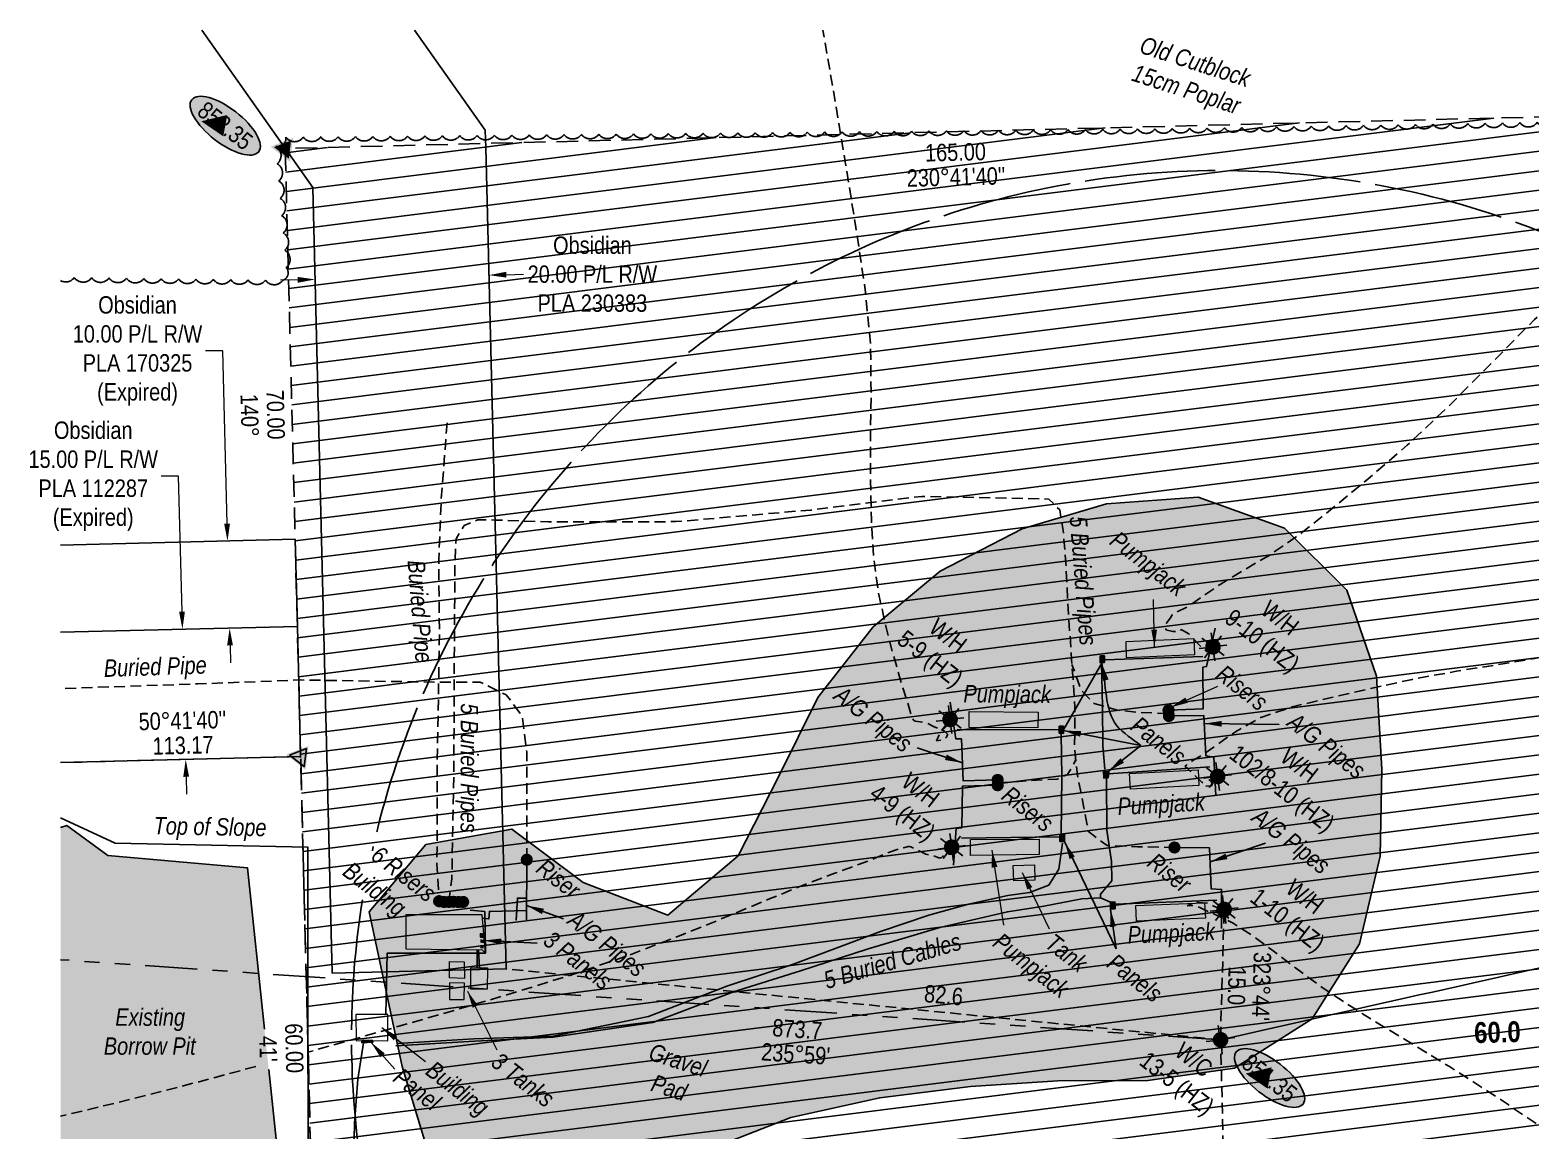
# Model space of a CAD drawing. Extents: x 613721 to 622755, y 5905527 to 5910064.
# Drawn here: x 618933 to 619796, y 5906505 to 5907138 of the extents above; entities that cross this region are included whole.
import ezdxf
from ezdxf.enums import TextEntityAlignment as Align

# ---------------------------------------------------------------- set-up
doc = ezdxf.new("R2010")
doc.units = 0
doc.header["$LTSCALE"] = 5
for name, pattern in [('0', [1, 1, 0]), ('DASHED1', [0.375, 0.25, -0.125]), ('foc-ACCESSROAD', [3.75, 2.5, -1.25]), ('foc-BUFFER', [16.75, 15, -1.75]), ('foc-DOT', [1, 0.2, -0.8]), ('foc-DRILLPATH', [14.75, 6, -1.75, 1.75, -1.75, 1.75, -1.75]), ('foc-TIELINE', [1.875, 1.25, -0.625]), ('HIDDEN2', [4.7625, 3.175, -1.5875]), ('UG_PIPE', [1.875, 1.25, -0.625])]:
    doc.linetypes.add(name, pattern=pattern)
for name, color, linetype in [('AS-CABLE', 224, 'foc-CABLE'), ('AS-PIPE-AG', 44, 'Continuous'), ('AS-PIPE-UG', 44, 'UG_PIPE'), ('AS-PIPE-UG-T', 44, 'Continuous'), ('AS-POWER', 104, 'foc-POWER'), ('AS-ROADS', 254, 'Continuous'), ('AS-SYMBOL', 7, 'Continuous'), ('AUX-BUFFER', 7, 'foc-BUFFER'), ('C-RW', 13, 'Continuous'), ('C-WS', 13, 'foc-ACCESSROAD'), ('C-WS-S', 13, 'Continuous'), ('DETAIL-HZ-Existing', 8, 'foc-DOT'), ('L-BD', 7, 'Continuous'), ('L-MON', 1, 'Continuous'), ('L-TIE', 7, 'foc-TIELINE'), ('P-ELEVATION', 7, 'Continuous'), ('P-PDRILLPATH', 12, 'foc-DRILLPATH'), ('P-PROPOSED-EXISTING-H', 59, 'Continuous'), ('P-TXT', 4, 'Continuous'), ('T-BUSH', 110, '0'), ('T-BUSH-T', 110, 'Continuous'), ('T-EXISTING TFA', 220, 'HIDDEN2'), ('T-EXISTING TFA-T', 220, 'Continuous'), ('T-SLOPE', 48, 'Continuous'), ('T-TIE', 201, 'foc-TIELINE'), ('T-WATER', 160, 'Continuous'), ('T-WATER-H', 133, 'Continuous')]:
    doc.layers.add(name, color=color, linetype=linetype)
for name, color, linetype, lineweight in [('AS-GENERAL', 48, 'Continuous', 18), ('C-RW-T', 13, 'Continuous', 9), ('C-WS-T', 13, 'Continuous', 9), ('T-TEXT', 48, 'Continuous', 18), ('T-TIE-T', 201, 'Continuous', 18)]:
    doc.layers.add(name, color=color, linetype=linetype, lineweight=lineweight)
doc.styles.add('80', font='ARIALN.TTF', dxfattribs={"height": 10})
doc.styles.add('80CG', font='ARIALN.TTF', dxfattribs={"height": 10})
doc.styles.add('80L', font='ARIALN.TTF', dxfattribs={"height": 10})
doc.styles.add('80LS', font='ARIALNI.TTF', dxfattribs={"height": 10})
doc.styles.add('BOLD', font='ARIALNB.TTF')
doc.styles.add('foc-LtypeFont', font='ARIALN.TTF', dxfattribs={"height": 7.35})
doc.linetypes.add('foc-CABLE', pattern='A,2,-1,["C",foc-LtypeFont,S=0.2,R=0,X=-0.625,Y=-0.75],-1.24,8', length=12.24)
doc.linetypes.add('foc-POWER', pattern='A,6,-1,["P",foc-LtypeFont,S=0.2,R=0,X=-0.625,Y=-0.75],-1.24,4', length=12.24)
doc.dimstyles.new('CG2011', dxfattribs={"dimscale": 5, "dimtxt": 9, "dimasz": 2, "dimexe": 0.2, "dimexo": 0.0625, "dimgap": 0.5, "dimtad": 0, "dimtih": 1, "dimtoh": 1, "dimzin": 0, "dimdsep": 46, "dimtxsty": '80CG', "dimcen": 0.1, "dimse1": 1, "dimse2": 1, "dimclrd": 256, "dimclrt": 256, "dimaunit": 1, "dimadec": 4, "dimazin": 0, "dimtfac": 0.06, "dimtofl": 0, "dimtmove": 0, "dimatfit": 1, "dimfxl": 0.2, "dimtolj": 1, "dimtzin": 0, "dimlwd": -1, "dimarcsym": 0})
doc.dimstyles.new('Compass 5 000', dxfattribs={"dimscale": 5, "dimtxt": 9, "dimasz": 2, "dimexe": 0.2, "dimexo": 0.0625, "dimgap": 0.5, "dimtad": 0, "dimtih": 1, "dimtoh": 1, "dimzin": 0, "dimdsep": 46, "dimtxsty": '80CG', "dimcen": 0.1, "dimse1": 1, "dimse2": 1, "dimclrd": 256, "dimclrt": 256, "dimaunit": 1, "dimadec": 4, "dimazin": 0, "dimtfac": 0.06, "dimtofl": 0, "dimtmove": 0, "dimatfit": 1, "dimfxl": 0.2, "dimtolj": 1, "dimtzin": 0, "dimlwd": -1, "dimarcsym": 0})

# ---------------------------------------------------------------- blocks, each defined once
blk = doc.blocks.new('RISER')
h = blk.add_hatch(color=255)
h.dxf.hatch_style = 1
edge = h.paths.add_edge_path()
edge.add_arc((0, 0), 0.7, 0, 360)
blk.add_hatch(color=48).paths.add_polyline_path([(0.58, -0.15), (-0.58, -0.15, 0.774597)])
at = {"color": 48}
blk.add_line((-0.58, -0.15), (0.58, -0.15), dxfattribs=at)
blk.add_circle((0, 0), 0.6, dxfattribs=at)
blk = doc.blocks.new('TRIA')
blk.add_hatch(color=255).paths.add_polyline_path([(-0.04, 1.52), (-1.47, -0.87), (1.39, -0.87)])
blk = doc.blocks.new('TRIAA')
blk.add_blockref('TRIA', (0, 0))
blk = doc.blocks.new('TRIB')
at = {"color": 1}
blk.add_lwpolyline([(-1.12, -0.67), (-0.04, 1.13), (1.04, -0.67)], close=True, dxfattribs=at)
blk = doc.blocks.new('TRIBB')
blk.add_blockref('TRIB', (0, 0))
blk = doc.blocks.new('TRICC')
for name in ['TRIAA', 'TRIBB']:
    blk.add_blockref(name, (0, 0))
blk = doc.blocks.new('plspike')
blk.add_blockref('TRICC', (0, 0))
blk = doc.blocks.new('STRIA')
blk.add_hatch(color=255).paths.add_polyline_path([(-0.04, 1.52), (-1.47, -0.87), (1.39, -0.87)])
blk = doc.blocks.new('STRIAA')
blk.add_blockref('STRIA', (0, 0))
blk = doc.blocks.new('STRIB')
at = {"color": 1}
blk.add_solid([(-1.12, -0.67), (-0.04, 1.13), (1.04, -0.67)], dxfattribs=at)
blk = doc.blocks.new('STRIBB')
blk.add_blockref('STRIB', (0, 0))
blk = doc.blocks.new('STRICC')
for name in ['STRIAA', 'STRIBB']:
    blk.add_blockref(name, (0, 0))
blk = doc.blocks.new('fdspike')
blk.add_blockref('STRICC', (0, 0))
blk = doc.blocks.new('*D490')
at = {"layer": 'C-RW-T', "transparency": 16777216}
for p, q in [((619087.31, 5906994.01), (619077.31, 5906993.77)), ((619207.23, 5906996.98), (619217.23, 5906997.23))]:
    blk.add_line(p, q, dxfattribs=at)
for points in [[(619087.27, 5906995.68), (619087.35, 5906992.35), (619097.31, 5906994.26)], [(619207.19, 5906998.65), (619207.27, 5906995.31), (619197.24, 5906996.73)]]:
    blk.add_solid(points, dxfattribs=at)
at = {"layer": 'C-RW-T', "transparency": 16777216, "insert": (619256.77, 5906997.23), "char_height": 10, "attachment_point": 5, "style": '80CG'}
blk.add_mtext('\\A1;Obsidian\\P20.00 P/L R/W\\PPLA 230383', dxfattribs=at)
blk = doc.blocks.new('GAS')
h = blk.add_hatch(color=255)
h.dxf.hatch_style = 1
edge = h.paths.add_edge_path()
edge.add_arc((0, 0), 0.9, 0, 360)
for p, q in [((-0.81, 0), (-1.62, 0)), ((-0.57, 0.57), (-1.14, 1.14)), ((0, 0.81), (0, 1.62)), ((0.57, 0.57), (1.14, 1.14)), ((1.62, 0), (0.81, 0)), ((-0.57, -0.57), (-1.14, -1.14)), ((0, -0.81), (0, -1.62)), ((1.14, -1.14), (0.57, -0.57))]:
    blk.add_line(p, q)
blk.add_circle((0, 0), 0.8)
blk = doc.blocks.new('WC')
at = {"layer": 'L-MON'}
h = blk.add_hatch(color=255, dxfattribs=at)
h.dxf.hatch_style = 1
edge = h.paths.add_edge_path()
edge.add_arc((0, 0), 0.9, 0, 360)
at = {"layer": 'L-MON', "color": 240, "flags": 128}
for points in [[(-0.62, 0.5), (-1.23, 1.12)], [(0.52, 0.61), (1.13, 1.21)], [(-1.18, -1.18), (-0.56, -0.57)], [(1.16, -1.18), (0.56, -0.57)]]:
    blk.add_lwpolyline(points, dxfattribs=at)
at = {"layer": 'L-MON', "color": 240}
for radius in [0.8, 0.373]:
    blk.add_circle((0, 0), radius, dxfattribs=at)
blk = doc.blocks.new('*D495')
at = {"layer": 'C-RW-T', "transparency": 16777216}
for p, q in [((619044.24, 5906953.1), (619034.24, 5906953.1)), ((619046.66, 5906853.81), (619044.24, 5906953.1)), ((619048.37, 5906783.78), (619048.61, 5906773.79))]:
    blk.add_line(p, q, dxfattribs=at)
for points in [[(619048.33, 5906853.85), (619044.99, 5906853.77), (619046.9, 5906843.81)], [(619050.03, 5906783.82), (619046.7, 5906783.74), (619048.12, 5906793.78)]]:
    blk.add_solid(points, dxfattribs=at)
at = {"layer": 'C-RW-T', "transparency": 16777216, "insert": (618995.15, 5906953.1), "char_height": 10, "attachment_point": 5, "style": '80CG'}
blk.add_mtext('\\A1;Obsidian\\P10.00 P/L R/W\\PPLA 170325\\P(Expired)', dxfattribs=at)
blk = doc.blocks.new('*D496')
at = {"layer": 'C-RW-T', "transparency": 16777216}
for p, q in [((619018.77, 5906881.05), (619008.77, 5906881.05)), ((619020.74, 5906803.15), (619018.77, 5906881.05)), ((619023.14, 5906708.25), (619023.39, 5906698.25))]:
    blk.add_line(p, q, dxfattribs=at)
for points in [[(619022.4, 5906803.19), (619019.07, 5906803.11), (619020.99, 5906793.15)], [(619024.8, 5906708.29), (619021.47, 5906708.21), (619022.88, 5906718.25)]]:
    blk.add_solid(points, dxfattribs=at)
at = {"layer": 'C-RW-T', "transparency": 16777216, "insert": (618969.68, 5906881.05), "char_height": 10, "attachment_point": 5, "style": '80CG'}
blk.add_mtext('\\A1;Obsidian\\P15.00 P/L R/W\\PPLA 112287\\P(Expired)', dxfattribs=at)
blk = doc.blocks.new('we')
at = {"layer": 'P-ELEVATION'}
h = blk.add_hatch(color=111, dxfattribs=at)
h.dxf.hatch_style = 1
edge = h.paths.add_edge_path()
edge.add_ellipse((0, 0), major_axis=(-24.38, 0), ratio=0.410256, start_angle=0, end_angle=360)
at = {"layer": 'P-ELEVATION', "color": 7, "flags": 128}
blk.add_lwpolyline([(0, 0, 12.5, 0, 0), (-12.42, -6.43, 0, 0, 0)], format="xyseb", dxfattribs=at)
at = {"layer": 'P-ELEVATION', "color": 7}
blk.add_ellipse((0, 0), major_axis=(-24.38, 0), ratio=0.410256, dxfattribs=at)
at = {"layer": 'P-ELEVATION', "style": '80'}
blk.add_attdef('ELEVATION', text='', height=10, dxfattribs=at).set_placement((0, 0), align=Align.MIDDLE_CENTER)

msp = doc.modelspace()

# ---------------------------------------------------------------- hatches: boundary and pattern name
at = {"layer": 'AS-POWER'}
h = msp.add_hatch(color=256, dxfattribs=at)
h.dxf.hatch_style = 1
h.paths.add_polyline_path([(619548.79, 5906777.791), (619548.772, 5906773.955), (619551.241, 5906773.986), (619551.278, 5906777.789)])
h = msp.add_hatch(color=256, dxfattribs=at)
h.dxf.hatch_style = 1
h.paths.add_polyline_path([(619527.826, 5906737.306), (619527.737, 5906733.215), (619525.206, 5906733.34), (619525.325, 5906737.306)])
h = msp.add_hatch(color=256, dxfattribs=at)
h.dxf.hatch_style = 1
h.paths.add_polyline_path([(619553.39, 5906707.688), (619550.842, 5906707.604), (619550.728, 5906711.563), (619553.718, 5906711.196)])
h = msp.add_hatch(color=256, dxfattribs=at)
h.dxf.hatch_style = 1
h.paths.add_polyline_path([(619525.714, 5906671.066), (619525.7, 5906675.015), (619528.277, 5906675.007), (619528.397, 5906670.949)])
h = msp.add_hatch(color=256, dxfattribs=at)
h.dxf.hatch_style = 1
h.paths.add_polyline_path([(619554.753, 5906636.118), (619554.82, 5906632.171), (619557.41, 5906632.375), (619557.343, 5906636.322)])
h = msp.add_hatch(color=256, dxfattribs=at)
h.dxf.hatch_style = 1
h.paths.add_polyline_path([(619192.209, 5906609.69), (619192.39, 5906611.594), (619194.381, 5906611.404), (619194.199, 5906609.499)])
h = msp.add_hatch(color=256, dxfattribs=at)
h.dxf.hatch_style = 1
h.paths.add_polyline_path([(619192.227, 5906612.824), (619192.347, 5906614.738), (619194.342, 5906614.613), (619194.222, 5906612.698)])
h = msp.add_hatch(color=256, dxfattribs=at)
h.dxf.hatch_style = 1
h.paths.add_polyline_path([(619194.36, 5906616.062), (619194.378, 5906617.999), (619192.378, 5906618.017), (619192.361, 5906616.08)])
h = msp.add_hatch(color=256, dxfattribs=at)
h.dxf.hatch_style = 1
h.paths.add_polyline_path([(619130.462, 5906556.534), (619124.182, 5906556.589), (619124.171, 5906555.299), (619130.454, 5906555.577)])
at = {"layer": 'AS-ROADS'}
h = msp.add_hatch(color=256, dxfattribs=at)
h.dxf.hatch_style = 1
h.paths.add_polyline_path([(619146.139, 5906394.32), (619146.136, 5906394.309), (619185.874, 5906425.071), (619230.268, 5906452.314), (619275.926, 5906475.498), (619324.288, 5906494.11), (619370.926, 5906512.339), (619422.058, 5906523.68), (619474.291, 5906530.163), (619524.398, 5906533.391), (619576.324, 5906533.565), (619626.165, 5906540.767), (619670.834, 5906569.001), (619697.988, 5906612.121), (619709.956, 5906662.639), (619710.805, 5906712.712), (619707.723, 5906766.126), (619690.73, 5906815.553), (619654.843, 5906851.264), (619605.282, 5906869.049), (619552.488, 5906865.135), (619503.937, 5906850.857), (619456.875, 5906826.479), (619418.313, 5906794.468), (619386.414, 5906753.895), (619363.59, 5906707.75), (619340.587, 5906662.777), (619300.134, 5906628.765), (619251.547, 5906647.445), (619210.411, 5906678.187), (619160.988, 5906669.323), (619128.333, 5906630.661), (619147.275, 5906541.753), (619162.044, 5906492.928), (619144.624, 5906443.868), (619114.738, 5906408.444)])
at = {"layer": 'P-PROPOSED-EXISTING-H'}
h = msp.add_hatch(dxfattribs=at)
h.set_pattern_fill('ANSI31', color=256, scale=3.49872, angle=-37.858875, style=0)
h.set_pattern_definition([(7.14112547, (-3492526.247, 1626924.945), (-1.380931114, 11.022268725), [])])
h.paths.add_polyline_path([(619904.588, 5907090.29), (619080.135, 5907069.546), (619099.074, 5906320.11), (619923.52, 5906340.707)])
at = {"layer": 'T-WATER-H'}
h = msp.add_hatch(color=256, dxfattribs=at)
h.dxf.hatch_style = 1
h.paths.add_polyline_path([(618950.899, 5906679.008), (618950.899, 5906479.532), (619032.901, 5906468.346), (619041.531, 5906467.015), (619067.267, 5906402.457), (619084.801, 5906405.224), (619058.361, 5906655.991), (618978.14, 5906663.069), (618954.409, 5906680.306)])

# ---------------------------------------------------------------- linework, layer by layer
at = {"layer": 'AS-CABLE', "flags": 128}
for points in [[(619551.256, 5906775.541), (619607.914, 5906777.424)], [(619549.906, 5906773.969), (619526.477, 5906733.036), (619526.855, 5906708.397), (619526.478, 5906675.12)], [(619549.578, 5906773.965), (619550.186, 5906748.734), (619550.269, 5906725.972), (619551.533, 5906712.672)], [(619466.516, 5906735.536), (619525.266, 5906735.341)], [(619552.497, 5906707.021), (619552.672, 5906677.525), (619555.391, 5906659.555), (619555.618, 5906648.466), (619549.01, 5906640.804), (619549.103, 5906638.724)], [(619611.903, 5906714.039), (619553.605, 5906709.987)], [(619525.705, 5906673.638), (619469.121, 5906672.994)], [(619144.331, 5906554.878), (619188.604, 5906557.485), (619234.203, 5906559.182), (619289.047, 5906570.369), (619334.167, 5906587.89), (619371.798, 5906600.341), (619394.006, 5906608.575), (619422.493, 5906619.242), (619450.229, 5906628.738), (619473.025, 5906635.033), (619495.683, 5906639.927), (619508.087, 5906641.766), (619519.236, 5906645.868), (619525.069, 5906655.082), (619527.127, 5906669.992)], [(619143.812, 5906553.559), (619189.18, 5906556.246), (619234.152, 5906558.538), (619291.48, 5906566.957), (619337.913, 5906584.668), (619376.46, 5906596.717), (619414.766, 5906609.219), (619456.605, 5906621.584), (619495.508, 5906630.684), (619516.495, 5906633.787), (619538.286, 5906638.089), (619549.103, 5906638.724), (619554.753, 5906636.118)], [(619137.929, 5906571.589), (619138.765, 5906606.923), (619195.324, 5906606.833), (619194.87, 5906630.763), (619186.41, 5906631.57)], [(619557.366, 5906634.943), (619615.896, 5906637.347)], [(619125.149, 5906555.342), (619121.924, 5906534.412), (619119.938, 5906509.142), (619119.394, 5906481.998), (619118.139, 5906451.739), (619117.601, 5906428.846), (619115.14, 5906404.496), (619111.42, 5906387.433), (619105.44, 5906370.119), (619101.107, 5906348.104), (619098.659, 5906332.262), (619095.84, 5906328.374)]]:
    msp.add_lwpolyline(points, dxfattribs=at)
at = {"layer": 'AS-GENERAL', "flags": 128}
for points in [[(619563.492, 5906785.951), (619563.712, 5906776.914), (619603.32, 5906778.594), (619602.842, 5906787.535)], [(619513.176, 5906745.401), (619513.047, 5906736.363), (619473.439, 5906736.532), (619473.554, 5906745.796)], [(619605.617, 5906703.239), (619566.251, 5906701.104), (619565.696, 5906710.06), (619605.098, 5906712.332)], [(619513.723, 5906663.502), (619474.275, 5906662.996), (619474.302, 5906672.164), (619513.649, 5906672.458)], [(619510.97, 5906657.638), (619511.212, 5906648.825), (619499.08, 5906648.388), (619498.694, 5906657.301)], [(619149.526, 5906628.905), (619149.379, 5906609.375), (619193.463, 5906608.691), (619195.324, 5906606.833), (619193.442, 5906628.966), (619149.526, 5906628.905)], [(619609.348, 5906626.878), (619569.759, 5906625.189), (619569.368, 5906634.276), (619608.796, 5906635.862)], [(619183.11, 5906601.882), (619183.227, 5906592.354), (619174.639, 5906592.565), (619174.622, 5906601.969)], [(619186.856, 5906586.203), (619186.855, 5906598.464), (619196.455, 5906598.316), (619196.24, 5906586.039)], [(619183.182, 5906589.584), (619174.648, 5906589.701), (619174.619, 5906580.262), (619183.005, 5906580.133)], [(619120.765, 5906571.651), (619120.845, 5906556.618), (619139.112, 5906556.458), (619139.193, 5906571.651)]]:
    msp.add_lwpolyline(points, close=True, dxfattribs=at)
at = {"layer": 'AS-PIPE-AG', "flags": 128}
for points in [[(619588.146, 5906746.591), (619607.985, 5906747.249), (619607.928, 5906771.365), (619610.038, 5906771.732), (619614.985, 5906793.706)], [(619462.474, 5906751.103), (619465.745, 5906730.112), (619468.982, 5906730.041), (619469.983, 5906705.958), (619489.842, 5906706.429)], [(619615.31, 5906697.459), (619614.144, 5906719.505), (619609.647, 5906720.302), (619608.436, 5906743.536), (619588.357, 5906743.229)], [(619489.901, 5906703.394), (619469.567, 5906702.766), (619469.259, 5906678.94), (619465.932, 5906678.538), (619464.377, 5906657.473)], [(619618.646, 5906621.087), (619618.624, 5906643.529), (619612.637, 5906643.883), (619611.712, 5906667.331), (619591.569, 5906667.65)], [(619219.018, 5906660.591), (619218.929, 5906626.006)], [(619218.836, 5906638.522), (619213.607, 5906638.516), (619212.992, 5906625.814), (619213.246, 5906631.469)], [(619219.114, 5906631.36), (619197.581, 5906630.878), (619197.261, 5906626.523), (619193.62, 5906626.872)], [(619190.483, 5906608.737), (619190.495, 5906598.408)], [(619191.358, 5906608.724), (619191.893, 5906598.386)]]:
    msp.add_lwpolyline(points, dxfattribs=at)
at = {"layer": 'AS-PIPE-UG', "flags": 128}
for points in [[(619173.209, 5906911.817), (619169.777, 5906866.74), (619168.414, 5906833.279), (619168.778, 5906791.154), (619168.296, 5906758.548), (619167.487, 5906714.402), (619167.385, 5906657.998), (619168.481, 5906640.06), (619168.608, 5906636.687)], [(619174.18, 5906636.295), (619175.933, 5906649.581), (619177.154, 5906715.83), (619177.202, 5906757.875), (619177.503, 5906802.085), (619177.759, 5906832.582), (619178.363, 5906845.133), (619183.049, 5906852.782), (619190.822, 5906855.986), (619200.562, 5906855.913), (619231.601, 5906854.831), (619304.775, 5906854.966), (619382.368, 5906861.666), (619446.248, 5906869.495), (619494.919, 5906868.513), (619519.298, 5906867.972), (619525.556, 5906861.797), (619527.583, 5906849.879), (619529.119, 5906830.77), (619530.419, 5906805.003), (619532.38, 5906775.785), (619534.342, 5906748.434), (619534.07, 5906725.385), (619535.798, 5906709.033), (619539.459, 5906690.418), (619542.03, 5906676.748), (619552.841, 5906668.674), (619570.261, 5906668.045), (619590.939, 5906667.614)], [(619588.006, 5906744.635), (619571.341, 5906745.177), (619558.795, 5906746.57), (619545.292, 5906750.398), (619537.984, 5906758.016), (619532.588, 5906772.884)], [(619218.984, 5906660.921), (619219.057, 5906722.598), (619216.373, 5906743.221), (619207.234, 5906755.391), (619192.182, 5906762.709), (619169.558, 5906762.69), (619142.093, 5906763.065), (619088.977, 5906763.911), (619029.849, 5906761.673), (618950.899, 5906758.968)], [(619490.587, 5906704.773), (619509.446, 5906706.067), (619524.023, 5906706.97), (619530.117, 5906709.554), (619534.854, 5906717.962)]]:
    msp.add_lwpolyline(points, dxfattribs=at)
at = {"layer": 'AS-POWER', "flags": 128}
for points in [[(619548.79, 5906777.791), (619548.772, 5906773.955), (619551.241, 5906773.986), (619551.278, 5906777.789)], [(619527.826, 5906737.306), (619527.737, 5906733.215), (619525.206, 5906733.34), (619525.325, 5906737.306)], [(619553.39, 5906707.688), (619550.842, 5906707.604), (619550.728, 5906711.563), (619553.718, 5906711.196)], [(619525.714, 5906671.066), (619525.7, 5906675.015), (619528.277, 5906675.007), (619528.397, 5906670.949)], [(619554.753, 5906636.118), (619554.82, 5906632.171), (619557.41, 5906632.375), (619557.343, 5906636.322)], [(619194.36, 5906616.062), (619194.378, 5906617.999), (619192.378, 5906618.017), (619192.361, 5906616.08)], [(619130.462, 5906556.534), (619124.182, 5906556.589), (619124.171, 5906555.299), (619130.454, 5906555.577)]]:
    msp.add_lwpolyline(points, close=True, dxfattribs=at)
at = {"layer": 'AS-ROADS', "flags": 128}
msp.add_lwpolyline([(619324.288, 5906494.11), (619370.926, 5906512.339), (619422.058, 5906523.68), (619474.291, 5906530.163), (619524.398, 5906533.391), (619576.324, 5906533.565), (619626.165, 5906540.767), (619670.834, 5906569.001), (619697.988, 5906612.121), (619709.956, 5906662.639), (619710.805, 5906712.712), (619707.723, 5906766.126), (619690.73, 5906815.553), (619654.843, 5906851.264), (619605.282, 5906869.049), (619552.488, 5906865.135), (619503.937, 5906850.857), (619456.875, 5906826.479), (619418.313, 5906794.468), (619386.414, 5906753.895), (619363.59, 5906707.75), (619340.587, 5906662.777), (619300.134, 5906628.765), (619251.547, 5906647.445), (619210.411, 5906678.187), (619160.988, 5906669.323), (619128.333, 5906630.661), (619147.275, 5906541.753), (619162.044, 5906492.928)], dxfattribs=at)
at = {"layer": 'AUX-BUFFER', "color": 251, "linetype": 'foc-BUFFER'}
for centre, start, end in [((619618.086, 5906557.012), 191.169911, 167.452144), ((619618.054, 5906558.294), 170.884084, 186.915734)]:
    msp.add_arc(centre, 499.817, start, end, dxfattribs=at)
at = {"layer": 'C-RW'}
for points in [[(619154.453, 5907137.684), (619195.178, 5907080.002), (619195.423, 5907070.074), (619207.106, 5906597.753), (619107.175, 5906595.283), (619095.996, 5907047.165), (619081.87, 5907067.173), (619032.087, 5907137.684)], [(618950.899, 5906841.422), (619085.814, 5906844.832), (619087.08, 5906794.729), (618950.899, 5906791.41)], [(618950.899, 5906791.411), (619087.08, 5906794.729), (619088.97, 5906719.917), (618950.899, 5906716.428)]]:
    msp.add_lwpolyline(points, dxfattribs=at)
at = {"layer": 'C-WS', "flags": 128}
msp.add_lwpolyline([(619904.588, 5907090.29), (619080.135, 5907069.546), (619099.074, 5906320.11), (619923.52, 5906340.707), (619904.588, 5907090.29)], dxfattribs=at)
at = {"layer": 'DETAIL-HZ-Existing', "linetype": 'DASHED1', "ltscale": 5, "flags": 128}
for points in [[(619462.48, 5906739.093), (619462.48, 5906739.093), (619462.101, 5906739), (619456.908, 5906733.823), (619454.684, 5906728.876), (619457.291, 5906729.375), (619460.21, 5906730.886), (619461.197, 5906732.644), (619459.274, 5906734.5), (619456.584, 5906735.74), (619453.055, 5906737.105), (619448.808, 5906739.434), (619442.381, 5906740.327), (619441.437, 5906740.901), (619440.98, 5906741.798), (619439.96, 5906744.54), (619437.595, 5906752.193), (619434.03, 5906763.777), (619429.651, 5906778.886), (619425.206, 5906796.094), (619421.21, 5906814.836), (619418.517, 5906834.667), (619417.243, 5906855.748), (619416.801, 5906878.206), (619416.68, 5906903.035), (619417.095, 5906928.589), (619416.747, 5906957.317), (619413.692, 5906988.356), (619408.261, 5907024.257), (619402.009, 5907063.253), (619394.975, 5907105.063), (619389.356, 5907137.684)], [(619613.714, 5906783.003), (619613.714, 5906783.003), (619610.353, 5906780.018), (619606.569, 5906783.31), (619599.887, 5906790.422), (619595.409, 5906792.86), (619594.696, 5906791.895), (619593.217, 5906791.744), (619590.567, 5906791.774), (619586.689, 5906792.836), (619586.476, 5906795.914), (619589.229, 5906799.725), (619590.227, 5906801.412), (619590.494, 5906801.774), (619590.882, 5906802.047), (619592.866, 5906802.881), (619599.044, 5906806.026), (619607.582, 5906811.779), (619617.771, 5906818.923), (619630.496, 5906826.555), (619646.409, 5906835.811), (619663.932, 5906847.918), (619682.315, 5906862.622), (619702.933, 5906879.592), (619725.443, 5906898.955), (619748.059, 5906920.23), (619772.77, 5906944.93), (619798.641, 5906971.198), (619826.842, 5906998.604), (619857.768, 5907026.919), (619891.147, 5907057.462), (619926.765, 5907090.951), (619963.979, 5907126.432), (619975.778, 5907137.684)], [(619616.403, 5906708.446), (619616.403, 5906708.446), (619612.364, 5906705.837), (619611.439, 5906706.52), (619610.863, 5906707.256), (619612.673, 5906705.919), (619613.306, 5906704.084), (619612.795, 5906702.97), (619609.775, 5906702.838), (619608.079, 5906703.656), (619608.525, 5906704.259), (619607.268, 5906705.25), (619603.694, 5906708.574), (619598.81, 5906713.239), (619598.156, 5906713.784), (619597.603, 5906714.13), (619597.652, 5906714.281), (619598.507, 5906715.016), (619602.169, 5906717.533), (619608.48, 5906721.449), (619616.879, 5906727.18), (619627.176, 5906734.555), (619641.309, 5906742.328), (619659.166, 5906748.407), (619680.209, 5906753.501), (619703.821, 5906758.872), (619728.363, 5906764.24), (619753.819, 5906768.995), (619781.559, 5906773.306), (619812.1, 5906778.718), (619845.123, 5906786.648), (619881.606, 5906796.063), (619921.77, 5906805.244), (619965.199, 5906813.88), (620011.447, 5906822.546), (620060.884, 5906831.405), (620112.785, 5906839.812), (620167.126, 5906846.726), (620173.191, 5906847.215)], [(619463.431, 5906667.727), (619463.431, 5906667.727), (619464.207, 5906664.19), (619462.619, 5906663.809), (619460.132, 5906663.471), (619458.268, 5906662.547), (619457.445, 5906661.601), (619456.055, 5906661.571), (619453.478, 5906662.542), (619451.345, 5906662.937), (619448.509, 5906663.727), (619444.224, 5906665.835), (619440.019, 5906667.885), (619439.257, 5906668.2), (619438.407, 5906668.143), (619437.888, 5906668.03), (619436.511, 5906667.68), (619432.857, 5906666.773), (619427.571, 5906664.835), (619420.133, 5906661.75), (619409.762, 5906657.725), (619396.267, 5906652.837), (619379.472, 5906646.595), (619359.102, 5906638.207), (619335.114, 5906628.203), (619307.913, 5906617.216), (619277.586, 5906605.615), (619244.269, 5906594.174), (619207.61, 5906582.837), (619167.713, 5906571.158), (619124.941, 5906558.867), (619093.149, 5906549.907)], [(619620.16, 5906631.956), (619620.16, 5906631.956), (619615.575, 5906630.335), (619619.645, 5906628.944), (619622.849, 5906626.887), (619621.491, 5906628.078), (619616.266, 5906632.87), (619611.117, 5906635.493), (619605.103, 5906636.019), (619601.318, 5906635.272), (619599.286, 5906634.287), (619598.777, 5906634.103), (619601.466, 5906634.293), (619602.916, 5906634.153), (619603.768, 5906633.959), (619605.212, 5906633.39), (619606.055, 5906633.016), (619608.894, 5906631.727), (619616.127, 5906628.559), (619625.251, 5906623.995), (619636.03, 5906617.213), (619647.522, 5906608.786), (619661.178, 5906598.325), (619678.721, 5906585.552), (619699.63, 5906572.034), (619723.516, 5906557.496), (619749.752, 5906541.596), (619778.487, 5906523.105), (619810.013, 5906501.743), (619843.527, 5906477.855), (619877.907, 5906451.774), (619913.735, 5906424.623), (619951.688, 5906396.898), (619992.116, 5906368.401), (620035.453, 5906338.625), (620081.462, 5906307.248), (620129.672, 5906274.307), (620150.658, 5906259.803)], [(619063.192, 5906541.668), (619030.528, 5906532.882), (618979.111, 5906519.829), (618950.899, 5906513.117)]]:
    msp.add_lwpolyline(points, dxfattribs=at)
at = {"layer": 'L-TIE'}
msp.add_line((619618.054, 5906558.294), (619620.16, 5906631.956), dxfattribs=at)
at = {"layer": 'P-PDRILLPATH', "flags": 128}
msp.add_lwpolyline([(619618.086, 5906557.012), (618950.899, 5906603.065)], dxfattribs=at)
at = {"layer": 'T-BUSH', "flags": 128}
msp.add_lwpolyline([(620147.985, 5906359.189, -0.5205671), (620138.019, 5906358.409, -0.5205671), (620128.053, 5906357.629, -0.5205671), (620118.087, 5906356.849, -0.5205671), (620108.121, 5906356.069, -0.5205671), (620098.156, 5906355.289, -0.5205671), (620088.19, 5906354.509, -0.5205671), (620078.224, 5906353.729, -0.5205671), (620068.258, 5906352.949, -0.5205671), (620058.292, 5906352.169, -0.5205671), (620048.326, 5906351.389, -0.5205671), (620038.36, 5906350.609, -0.5205671), (620028.394, 5906349.829, -0.5205671), (620018.429, 5906349.049, -0.5205671), (620008.463, 5906348.269, -0.5205671), (619998.497, 5906347.489, -0.5205671), (619988.531, 5906346.709, -0.5205671), (619978.565, 5906345.929, -0.5205671), (619968.599, 5906345.149, -0.5205671), (619958.633, 5906344.369, -0.5205671), (619948.668, 5906343.589, -0.5205671), (619938.702, 5906342.809, -0.5205671), (619928.736, 5906342.029, -0.5205671), (619926.526, 5906349.923, -0.5205671), (619926.191, 5906359.913, -0.5205671), (619925.856, 5906369.904, -0.5205671), (619925.522, 5906379.895, -0.5205671), (619925.187, 5906389.885, -0.5205671), (619924.852, 5906399.876, -0.5205671), (619924.517, 5906409.867, -0.5205671), (619924.182, 5906419.858, -0.5205671), (619923.847, 5906429.848, -0.5205671), (619923.512, 5906439.839, -0.5205671), (619923.178, 5906449.83, -0.5205671), (619922.843, 5906459.821, -0.5205671), (619922.508, 5906469.811, -0.5205671), (619922.173, 5906479.802, -0.5205671), (619921.838, 5906489.793, -0.5205671), (619921.503, 5906499.784, -0.5205671), (619921.169, 5906509.774, -0.5205671), (619920.834, 5906519.765, -0.5205671), (619920.499, 5906529.756, -0.5205671), (619920.164, 5906539.747, -0.5205671), (619919.829, 5906549.737, -0.5205671), (619919.494, 5906559.728, -0.5205671), (619919.16, 5906569.719, -0.5205671), (619918.825, 5906579.709, -0.5205671), (619918.49, 5906589.7, -0.5205671), (619918.341, 5906599.695, -0.5205671), (619918.26, 5906609.691, -0.5205671), (619918.179, 5906619.687, -0.5205671), (619918.098, 5906629.683, -0.5205671), (619918.017, 5906639.679, -0.5205671), (619917.936, 5906649.675, -0.5205671), (619917.854, 5906659.671, -0.5205671), (619917.773, 5906669.667, -0.5205671), (619917.692, 5906679.663, -0.5205671), (619917.611, 5906689.659, -0.5205671), (619917.53, 5906699.655, -0.5205671), (619917.449, 5906709.651, -0.5205671), (619917.368, 5906719.647, -0.5205671), (619917.287, 5906729.643, -0.5205671), (619917.205, 5906739.639, -0.5205671), (619917.124, 5906749.635, -0.5205671), (619917.043, 5906759.631, -0.5205671), (619916.962, 5906769.627, -0.5205671), (619916.881, 5906779.623, -0.5205671), (619916.8, 5906789.619, -0.5205671), (619916.719, 5906799.615, -0.5205671), (619916.637, 5906809.611, -0.5205671), (619916.556, 5906819.607, -0.5205671), (619916.475, 5906829.603, -0.5205671), (619916.394, 5906839.599, -0.5205671), (619916.313, 5906849.595, -0.5205671), (619916.232, 5906859.591, -0.5205671), (619916.151, 5906869.587, -0.5205671), (619916.07, 5906879.583, -0.5205671), (619915.988, 5906889.579, -0.5205671), (619915.907, 5906899.575, -0.5205671), (619915.826, 5906909.571, -0.5205671), (619915.745, 5906919.567, -0.5205671), (619915.664, 5906929.563, -0.5205671), (619915.583, 5906939.559, -0.5205671), (619915.502, 5906949.555, -0.5205671), (619915.42, 5906959.551, -0.5205671), (619915.339, 5906969.547, -0.5205671), (619915.258, 5906979.543, -0.5205671), (619915.177, 5906989.539, -0.5205671), (619915.096, 5906999.535, -0.5205671), (619915.015, 5907009.531, -0.5205671), (619914.934, 5907019.527, -0.5205671), (619914.853, 5907029.523, -0.5205671), (619914.771, 5907039.519, -0.5205671), (619914.69, 5907049.515, -0.5205671), (619914.609, 5907059.511, -0.5205671), (619914.528, 5907069.507, -0.5205671), (619914.447, 5907079.503, -0.5205671), (619910.146, 5907086.497, -0.5205671), (619900.151, 5907086.325, -0.5205671), (619890.157, 5907086.152, -0.5205671), (619880.162, 5907085.98, -0.5205671), (619870.167, 5907085.808, -0.5205671), (619860.172, 5907085.635, -0.5205671), (619850.177, 5907085.463, -0.5205671), (619840.182, 5907085.29, -0.5205671), (619830.187, 5907085.118, -0.5205671), (619820.193, 5907084.945, -0.5205671), (619810.198, 5907084.773, -0.5205671), (619800.203, 5907084.601, -0.5205671), (619790.208, 5907084.428, -0.5205671), (619780.213, 5907084.256, -0.5205671), (619770.218, 5907084.083, -0.5205671), (619760.223, 5907083.911, -0.5205671), (619750.229, 5907083.739, -0.5205671), (619740.234, 5907083.566, -0.5205671), (619730.239, 5907083.394, -0.5205671), (619720.244, 5907083.221, -0.5205671), (619710.249, 5907083.049, -0.5205671), (619700.254, 5907082.876, -0.5205671), (619690.259, 5907082.704, -0.5205671), (619680.265, 5907082.532, -0.5205671), (619670.27, 5907082.359, -0.5205671), (619660.275, 5907082.187, -0.5205671), (619650.28, 5907082.014, -0.5205671), (619640.285, 5907081.842, -0.5205671), (619630.29, 5907081.669, -0.5205671), (619620.295, 5907081.497, -0.5205671), (619610.301, 5907081.325, -0.5205671), (619600.306, 5907081.152, -0.5205671), (619590.311, 5907080.98, -0.5205671), (619580.315, 5907080.882, -0.5205671), (619570.319, 5907080.785, -0.5205671), (619560.323, 5907080.688, -0.5205671), (619550.327, 5907080.59, -0.5205671), (619540.331, 5907080.493, -0.5205671), (619530.336, 5907080.396, -0.5205671), (619520.34, 5907080.299, -0.5205671), (619510.344, 5907080.201, -0.5205671), (619500.348, 5907080.104, -0.5205671), (619490.352, 5907080.007, -0.5205671), (619480.356, 5907079.909, -0.5205671), (619470.36, 5907079.812, -0.5205671), (619460.364, 5907079.715, -0.5205671), (619450.369, 5907079.618, -0.5205671), (619440.373, 5907079.52, -0.5205671), (619430.377, 5907079.423, -0.5205671), (619420.381, 5907079.326, -0.5205671), (619410.385, 5907079.228, -0.5205671), (619400.389, 5907079.131, -0.5205671), (619390.393, 5907079.034, -0.5205671), (619380.398, 5907078.937, -0.5205671), (619370.402, 5907078.839, -0.5205671), (619360.406, 5907078.742, -0.5205671), (619350.41, 5907078.645, -0.5205671), (619340.414, 5907078.547, -0.5205671), (619330.418, 5907078.45, -0.5205671), (619320.422, 5907078.353, -0.5205671), (619310.426, 5907078.256, -0.5205671), (619300.431, 5907078.158, -0.5205671), (619290.435, 5907078.061, -0.5205671), (619280.439, 5907077.964, -0.5205671), (619270.443, 5907077.866, -0.5205671), (619260.447, 5907077.769, -0.5205671), (619250.451, 5907077.672, -0.5205671), (619240.455, 5907077.574, -0.5205671), (619230.459, 5907077.477, -0.5205671), (619220.464, 5907077.38, -0.5205671), (619210.468, 5907077.283, -0.5205671), (619200.472, 5907077.185, -0.5205671), (619190.476, 5907077.088, -0.5205671), (619180.48, 5907076.991, -0.5205671), (619170.484, 5907076.893, -0.5205671), (619160.488, 5907076.796, -0.5205671), (619150.493, 5907076.699, -0.5205671), (619140.497, 5907076.602, -0.5205671), (619130.501, 5907076.504, -0.5205671), (619120.505, 5907076.407, -0.5205671), (619110.509, 5907076.31, -0.5205671), (619100.513, 5907076.212, -0.5205671), (619090.517, 5907076.115, -0.5205671), (619080.521, 5907076.018, -0.5205671), (619074.657, 5907070.76, -0.5205671), (619075.524, 5907060.801, -0.5205671), (619076.39, 5907050.842, -0.5205671), (619077.257, 5907040.883, -0.5205671), (619078.124, 5907030.925, -0.5205671), (619078.99, 5907020.966, -0.5205671), (619079.857, 5907011.007, -0.5205671), (619080.724, 5907001.049, -0.5205671), (619078.742, 5906993.737, -0.5205671), (619068.747, 5906993.871, -0.5205671), (619058.751, 5906994.006, -0.5205671), (619048.756, 5906994.14, -0.5205671), (619038.76, 5906994.275, -0.5205671), (619028.765, 5906994.409, -0.5205671), (619018.769, 5906994.544, -0.5205671), (619008.774, 5906994.678, -0.5205671), (618998.779, 5906994.813, -0.5205671), (618988.783, 5906994.947, -0.5205671), (618978.788, 5906995.082, -0.5205671), (618968.792, 5906995.216, -0.5205671), (618958.797, 5906995.351, -0.3794037), (618950.899, 5906993.575, -0.3794037)], format="xyb", dxfattribs=at)
at = {"layer": 'T-EXISTING TFA', "flags": 128}
msp.add_lwpolyline([(618950.899, 5906416.322), (619096.62, 5906419.956), (619088.991, 5906719.918), (618950.899, 5906716.428)], dxfattribs=at)
at = {"layer": 'T-SLOPE', "flags": 128}
msp.add_lwpolyline([(618950.899, 5906684.647), (618982.311, 5906670.048), (619093.074, 5906667.848), (619093.24, 5906406.688), (619064.075, 5906397.565), (619034.48, 5906455.916), (619002.112, 5906452.877), (618950.899, 5906453.966)], dxfattribs=at)
at = {"layer": 'T-TIE'}
for p, q in [((619618.086, 5906557.012), (619207.106, 5906597.753)), ((619618.054, 5906558.294), (619623.677, 5906333.216))]:
    msp.add_line(p, q, dxfattribs=at)
at = {"layer": 'T-WATER', "flags": 128}
for points in [[(618950.899, 5906679.008), (618954.409, 5906680.306), (618978.14, 5906663.069), (619058.361, 5906655.991), (619068.158, 5906563.071)], [(619070.592, 5906539.989), (619084.801, 5906405.224), (619067.267, 5906402.457), (619041.531, 5906467.015), (619032.901, 5906468.346), (618950.899, 5906479.532)]]:
    msp.add_lwpolyline(points, dxfattribs=at)

# ---------------------------------------------------------------- block references
at = {"layer": 'AS-SYMBOL', "xscale": 4.998171999999994, "yscale": 4.998171999999994, "zscale": 24.99999999999991, "rotation": 322.1411254726523}
for p in [(619588.154, 5906746.585), (619588.352, 5906743.239), (619489.858, 5906703.402), (619489.867, 5906706.429), (619591.561, 5906667.6), (619219.028, 5906660.57), (619168.608, 5906636.687), (619171.437, 5906636.293), (619174.18, 5906636.295), (619176.961, 5906636.369), (619179.704, 5906636.257), (619182.423, 5906636.284)]:
    msp.add_blockref('RISER', p, dxfattribs=at)
at = {"layer": 'C-WS-S', "xscale": 4.998171999999994, "yscale": 4.998171999999994, "zscale": 4.998171999999994, "rotation": 322.1411254726523}
for p in [(619613.714, 5906783.003), (619462.505, 5906741.212), (619616.403, 5906708.446), (619463.431, 5906667.727), (619620.16, 5906631.956)]:
    msp.add_blockref('GAS', p, dxfattribs=at)
at = {"layer": 'L-BD', "xscale": 0.9996344000000001, "yscale": 0.9996344000000001, "zscale": 0.9996344000000001, "rotation": 322.1411111111111}
for p, values in [((619045.611, 5907082.661), {'ELEVATION': '852.35'}), ((619646.278, 5906535.043), {'ELEVATION': '851.35'})]:
    msp.add_blockref('we', p, dxfattribs=at).add_auto_attribs(values)
at = {"layer": 'L-MON', "xscale": 4.998171999999994, "yscale": 4.998171999999994, "rotation": 322.1411254726523}
for name, p, zscale in [('fdspike', (619080.135, 5907069.546), 24.99085999999993), ('plspike', (619088.991, 5906719.918), 24.99999999999991), ('WC', (619618.086, 5906557.012), 4.998171999999994)]:
    msp.add_blockref(name, p, dxfattribs=dict(at, zscale=zscale))

# ---------------------------------------------------------------- texts
at = {"layer": 'AS-CABLE', "insert": (619388.824, 5906595.722), "char_height": 9.99634, "attachment_point": 1, "rotation": 16.46376, "style": '80L'}
msp.add_mtext_dynamic_manual_height_columns('{\\fArial Narrow|b0|i1|c0|p34;5 Buried Cables}', width=89.94693, gutter_width=49.982, heights=[0], dxfattribs=at)
at = {"layer": 'AS-PIPE-UG-T', "char_height": 9.99634, "attachment_point": 1, "style": '80L'}
for s, insert, rotation in [('{\\fArial Narrow|b0|i1|c0|p34;5 Buried Pipes}', (619541.183, 5906858.533), 274.593741), ('{\\fArial Narrow|b0|i1|c0|p34;Buried Pipe}', (619160.392, 5906833.274), 274.593741), ('{\\fArial Narrow|b0|i1|c0|p34;Buried Pipe}', (618975.581, 5906775.613), 1.962003), ('{\\fArial Narrow|b0|i1|c0|p34;5 Buried Pipes}', (619191.075, 5906750.499), 269.93364)]:
    msp.add_mtext_dynamic_manual_height_columns(s, width=74.55432, gutter_width=49.982, heights=[0], dxfattribs=dict(at, insert=insert, rotation=rotation))
at = {"layer": 'AS-PIPE-UG-T', "char_height": 9.99634, "attachment_point": 1, "rotation": 322.141125, "style": '80L', "bg_fill": 1, "box_fill_scale": 1.2, "bg_fill_color": 254, "bg_fill_transparency": 0}
for insert in [(619401.199, 5906761.107), (619661.949, 5906745.786), (619641.548, 5906691.114), (619248.065, 5906631.878)]:
    msp.add_mtext_dynamic_manual_height_columns('\\pi-0.15799;{\\fArial Narrow|b0|i1|c0|p34;A/G Pipes}', width=51.22042, gutter_width=49.982, heights=[0], dxfattribs=dict(at, insert=insert))
at = {"layer": 'AS-POWER', "char_height": 9.99634, "attachment_point": 1, "rotation": 322.141125, "style": '80L'}
for s, insert in [('{\\fArial Narrow|b0|i1|c0|p34;Panels}', (619571.689, 5906743.716)), ('{\\fArial Narrow|b0|i1|c0|p34;Panels}', (619558.04, 5906607.313)), ('{\\fArial Narrow|b0|i1|c0|p34;Panel}', (619147.433, 5906541.468))]:
    msp.add_mtext_dynamic_manual_height_columns(s, width=43.06515, gutter_width=49.982, heights=[0], dxfattribs=dict(at, insert=insert))
at = {"layer": 'AS-POWER', "insert": (619233.886, 5906620.341), "char_height": 9.99634, "attachment_point": 1, "rotation": 322.141125, "style": '80L', "bg_fill": 1, "box_fill_scale": 1.2, "bg_fill_color": 254, "bg_fill_transparency": 0}
msp.add_mtext_dynamic_manual_height_columns('{\\fArial Narrow|b0|i1|c0|p34;3 Panels}', width=44.64029, gutter_width=49.982, heights=[0], dxfattribs=at)
at = {"layer": 'C-WS-T', "char_height": 9.99634, "attachment_point": 1, "rotation": 322.141125, "style": '80L'}
for s, width, insert in [('\\pi13.62278;W/H\\P\\pi0.27841;9-10 (HZ)', 48.39062, (619635.884, 5906818.816)), ('\\pi10.43841;W/H\\P\\pi0.27841;5-9 (HZ)', 42.02188, (619447.425, 5906806.636)), ('\\pi24.76809;W/H\\P\\pi0.66367;102/8-10 (HZ)', 70.68124, (619638.166, 5906741.013)), ('\\pi10.43841;W/H\\P\\pi0.11476;4-9 (HZ)', 42.02188, (619431.598, 5906717.94)), ('\\pi13.62278;W/H\\P\\pi0.66367;1-10 (HZ)', 48.39062, (619650.128, 5906658.537))]:
    msp.add_mtext_dynamic_manual_height_columns(s, width=width, gutter_width=49.982, heights=[0], dxfattribs=dict(at, insert=insert))
at = {"layer": 'L-BD', "style": '80L'}
for s, height, rotation, p in [('165.00', 9.9963, 1.441325, (619465.596, 5907067.446)), ("230°41'40''", 9.99634, 1.441325, (619465.955, 5907053.206)), ('140°', 9.9963, 271.450925, (619059.649, 5906916.137)), ('70.00', 9.9963, 271.450925, (619074.638, 5906916.517)), ("50°41'40''", 9.9963, 1.447725, (619020.954, 5906740.622)), ('113.17', 9.9963, 1.447725, (619021.314, 5906726.382)), ("323°44'", 9.9963, 268.362525, (619641.65, 5906587.671)), ('15.0', 9.9963, 268.362525, (619627.411, 5906588.078)), ('60.00', 9.9963, 271.456825, (619085.342, 5906552.191)), ("41'", 9.9963, 271.456825, (619070.352, 5906551.81))]:
    msp.add_text(s, height=height, rotation=rotation, dxfattribs=at).set_placement(p, align=Align.MIDDLE)
at = {"layer": 'L-BD', "color": 5, "style": '80L'}
for s, p in [('873.7', (619374.653, 5906563.117)), ("235°59'", (619373.699, 5906548.904))]:
    msp.add_text(s, height=9.9963, rotation=356.160825, dxfattribs=at).set_placement(p, align=Align.MIDDLE)
at = {"layer": 'L-BD', "color": 3, "style": 'BOLD'}
msp.add_text('60.0', height=11.9956, rotation=1.446796, dxfattribs=at).set_placement((619764.072, 5906555.089))
at = {"layer": 'P-TXT', "insert": (619586.484, 5906564.609), "char_height": 9.99634, "attachment_point": 1, "rotation": 322.141125, "style": '80L'}
msp.add_mtext_dynamic_manual_height_columns('\\pi13.38071;W/C \\P\\pi0.66367;13-5 (HZ)', width=48.39062, gutter_width=49.982, heights=[0], dxfattribs=at)
at = {"layer": 'T-BUSH-T', "insert": (619605.065, 5907124.269), "char_height": 9.9963, "width": 69.59678, "attachment_point": 2, "rotation": 342.141125, "style": '80LS'}
msp.add_mtext('Old Cutblock\\P15cm Poplar', dxfattribs=at)
at = {"layer": 'T-EXISTING TFA-T', "insert": (618972.88, 5906575.05), "char_height": 9.99634, "attachment_point": 1, "style": '80L'}
msp.add_mtext_dynamic_manual_height_columns('\\pi9.51151;{\\fArial Narrow|b0|i1|c0|p34;Existing \\P\\pi2.89388;Borrow Pit}', width=58.54473, gutter_width=49.982, heights=[0], dxfattribs=at)
at = {"layer": 'T-TEXT', "char_height": 9.99634, "attachment_point": 1, "style": '80L'}
for s, width, insert, rotation in [('\\pi0.57162;{\\fArial Narrow|b0|i1|c0|p34;Pumpjack}', 51.47954, (619559.234, 5906850.58), 322.141125), ('{\\fArial Narrow|b0|i1|c0|p34;Risers}', 43.06515, (619620.695, 5906773.348), 322.141125), ('{\\fArial Narrow|b0|i1|c0|p34;Pumpjack}', 57.35733, (619470.261, 5906761.093), 359.428916), ('{\\fArial Narrow|b0|i1|c0|p34;Risers}', 43.06515, (619497.464, 5906703.686), 322.141125), ('{\\fArial Narrow|b0|i1|c0|p34;Pumpjack}', 57.35733, (619558.528, 5906696.153), 3.104199), ('{\\fArial Narrow|b0|i1|c0|p34;Top of Slope}', 64.54433, (619004.52, 5906685.217), 358.947477), ('{\\fArial Narrow|b0|i1|c0|p34;6 Risers}', 43.06515, (619134.743, 5906669.26), 322.141125), ('{\\fArial Narrow|b0|i1|c0|p34;Riser}', 43.06515, (619581.174, 5906665.195), 322.141125), ('{\\fArial Narrow|b0|i1|c0|p34;Building}', 43.06515, (619118.559, 5906660.106), 322.141125), ('{\\fArial Narrow|b0|i1|c0|p34;Riser}', 51.15703, (619229.814, 5906661.837), 322.141125), ('\\pi-10.28389;{\\fArial Narrow|b0|i1|c0|p34;Pumpjack}', 29.76851, (619574.662, 5906622.691), 2.442864), ('{\\fArial Narrow|b0|i1|c0|p34;Pumpjack}', 57.35733, (619492.409, 5906619.211), 322.141125), ('{\\fArial Narrow|b0|i1|c0|p34;Tank}', 26.16819, (619522.511, 5906618.787), 322.141125), ('{\\fArial Narrow|b0|i1|c0|p34;Building}', 43.06515, (619166.23, 5906545.53), 322.141125), ('{\\fArial Narrow|b0|i1|c0|p34;3 Tanks}', 41.42182, (619203.879, 5906550.453), 322.141125)]:
    msp.add_mtext_dynamic_manual_height_columns(s, width=width, gutter_width=49.982, heights=[0], dxfattribs=dict(at, insert=insert, rotation=rotation))
at = {"layer": 'T-TEXT', "insert": (619307.589, 5906550.119), "char_height": 9.9963, "width": 34.31651, "attachment_point": 2, "rotation": 342.141125, "style": '80LS'}
msp.add_mtext('Gravel\\PPad', dxfattribs=at)
at = {"layer": 'T-TIE-T', "style": '80L'}
msp.add_text('82.6', height=9.9963, rotation=354.515325, dxfattribs=at).set_placement((619458.795, 5906582.704), align=Align.MIDDLE)

# ---------------------------------------------------------------- dimensions: what is measured, and where the dimension line sits
at = {"layer": 'C-RW-T'}
for base, p1, p2, angle, text, picture, middle in [((619097.305, 5906994.26), (619197.008, 5907005.975), (619097.076, 5907003.503), 181.417045, 'Obsidian\\P20.00 P/L R/W\\PPLA 230383', '*D490', (619256.77, 5906997.226)), ((619048.123, 5906793.78), (619007.021, 5906842.84), (619008.24, 5906792.808), 271.396068, 'Obsidian\\P10.00 P/L R/W\\PPLA 170325\\P(Expired)', '*D495', (618995.155, 5906953.101)), ((619022.883, 5906718.247), (618983.738, 5906792.211), (618985.631, 5906717.306), 271.447742, 'Obsidian\\P15.00 P/L R/W\\PPLA 112287\\P(Expired)', '*D496', (618969.683, 5906881.053))]:
    dim = msp.add_linear_dim(base=base, p1=p1, p2=p2, angle=angle, text=text, dimstyle='Compass 5 000', dxfattribs=at)
    dim.commit()
    dim.dimension.update_dxf_attribs({"geometry": picture, "text_midpoint": middle, "dimtype": 161})

# ---------------------------------------------------------------- leaders
at = {"layer": 'AS-PIPE-UG-T'}
for points in [[(619608.68, 5906738.854), (619651.727, 5906738.244)], [(619469.553, 5906716.309), (619443.596, 5906724.932)], [(619612.03, 5906659.274), (619643.963, 5906670.081)], [(619218.951, 5906634.232), (619240.156, 5906626.579)]]:
    msp.add_leader(points, dimstyle='Compass 5 000', dxfattribs=at)
at = {"layer": 'AS-POWER', "path_type": 1}
msp.add_leader([(619549.693, 5906773.524), (619558.396, 5906737.64), (619572.227, 5906726.179)], dimstyle='Compass 5 000', override={"dimgap": 0.5, "dimtad": 0}, dxfattribs=at)
at = {"layer": 'AS-POWER'}
for points in [[(619527.773, 5906734.811), (619572.227, 5906726.179)], [(619553.688, 5906711.471), (619572.227, 5906726.179)], [(619528.435, 5906670.614), (619558.006, 5906609.226)], [(619554.78, 5906631.933), (619558.006, 5906609.226)], [(619194.358, 5906614.095), (619224.943, 5906612.618)], [(619129.476, 5906555.533), (619143.149, 5906540.199)]]:
    msp.add_leader(points, dimstyle='Compass 5 000', dxfattribs=at)
at = {"layer": 'AUX-BUFFER', "linetype": 'Continuous', "path_type": 1}
msp.add_leader([(620105.662, 5906666.953), (619618.086, 5906557.012)], dimstyle='CG2011', override={"dimasz": 2, "dimgap": 0.5, "dimtad": 0}, dxfattribs=at)
at = {"layer": 'T-TEXT'}
for points in [[(619580.067, 5906782.851), (619579.501, 5906810.187)], [(619589.381, 5906748.207), (619616.418, 5906760.329)], [(619486.559, 5906666.088), (619493.249, 5906622.845)], [(619504.016, 5906653.155), (619519.497, 5906620.828)], [(619184.915, 5906585.05), (619201.865, 5906551.312)], [(619135.636, 5906564.069), (619160.742, 5906544.554)]]:
    msp.add_leader(points, dimstyle='Compass 5 000', dxfattribs=at)

doc.saveas('drawing.dxf')
